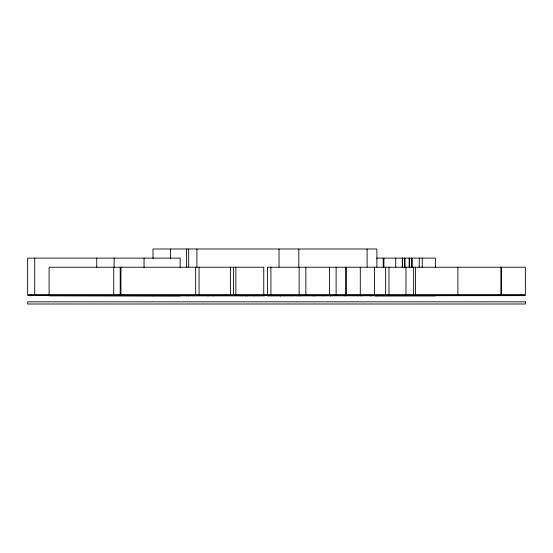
<?xml version="1.0" encoding="UTF-8"?>
<svg xmlns="http://www.w3.org/2000/svg" width="553" height="553" viewBox="0 0 553 553"><rect width="100%" height="100%" fill="white"/><g stroke="black" fill="none" stroke-linecap="round" stroke-linejoin="round"><path stroke-width="0.83" d="M376.621 258.113L435.377 258.113L435.377 267.438M501.516 267.223L501.516 294.562M500.866 267.223L500.866 294.562M457.884 267.223L457.884 294.562M435.377 295.862L375.045 295.862M422.236 258.113L422.236 267.438M419.292 258.113L419.209 267.438M415.524 267.223L415.524 294.562M413.63 267.223L413.63 294.562M411.992 258.113L411.992 267.438M411.847 258.113L411.847 267.438M409.351 258.113L409.351 267.438M409.227 258.113L409.227 267.438M405.978 267.223L405.978 294.562M404.907 258.113L404.907 267.438M404.727 258.113L404.727 267.438M402.453 258.113L402.453 267.438M402.294 258.113L402.294 267.438M395.741 258.113L395.741 267.438M388.973 267.223L388.973 294.562M385.635 267.223L385.635 294.562M383.201 258.113L383.201 267.438M376.89 267.051L376.89 249.002L152.987 249.002L152.987 258.458M376.89 295.862L376.89 295.433L152.987 295.433L152.987 295.862M374.54 267.223L374.54 294.562M371.27 295.433L371.194 295.862M370.524 295.433L370.524 295.862M367.116 249.002L367.116 267.051M361.697 295.433L361.697 295.862M360.909 295.433L360.909 295.862M360.293 267.223L360.293 294.562M358.109 295.433L358.109 295.862M357.197 295.433L357.197 295.862M353.726 295.433L353.726 295.862M346.475 267.223L346.475 294.562M345.673 295.433L345.673 295.862M345.452 267.223L345.452 294.562M345.086 295.433L345.086 295.862M336.12 267.223L336.12 294.562M332.263 295.433L332.263 295.862M330.376 295.433L330.376 295.862M330.113 295.433L330.113 295.862M329.588 267.223L329.588 294.562M323.802 295.433L323.802 295.862M322.281 295.433L322.281 295.862M315.687 295.433L315.687 295.862M314.187 295.433L314.187 295.862M312.867 295.433L312.867 295.862M305.857 267.223L305.857 294.562M300.514 295.433L300.514 295.862M299.844 295.433L299.844 295.862M299.138 267.223L299.138 294.562M298.827 249.002L298.827 267.051M298.302 295.433L298.302 295.862M296.864 295.433L296.864 295.862M291.991 295.433L291.991 295.862M289.82 295.433L289.82 295.862M287.125 295.433L287.125 295.862M284.913 295.433L284.913 295.862M283.654 295.433L283.654 295.862M280.793 295.433L280.793 295.862M280.654 295.433L280.654 295.862M280.088 295.433L280.088 295.862M279.03 249.002L279.03 267.051M276.839 295.433L276.839 295.862M273.313 295.433L273.313 295.862M271.585 295.433L271.585 295.862M270.915 267.223L270.915 294.562M268.806 295.433L268.806 295.862M267.424 294.562L267.424 267.223L525.35 267.223L525.35 294.562L27.65 294.562L27.65 258.113L180.133 258.113L180.133 267.438M267.424 295.862L525.35 295.606L27.65 295.516L180.133 295.862M264.604 295.433L264.624 295.862M264.12 295.433L264.12 295.862M263.753 294.562L263.753 267.223L49.086 267.223L49.086 294.562M263.753 295.862L49.086 295.862M257.85 295.433L257.85 295.862M254.892 295.433L254.892 295.862M253.184 295.433L253.184 295.862M247.488 295.433L247.488 295.862M246.41 295.433L246.41 295.862M245.56 295.433L245.56 295.862M242.518 295.433L242.518 295.862M240.306 295.433L240.306 295.862M235.841 267.223L235.841 294.562M233.47 267.223L233.47 294.562M230.38 267.223L230.38 294.562M213.665 295.433L213.665 295.862M207.866 295.433L207.866 295.862M199.066 267.223L199.066 294.562M196.909 249.002L196.909 267.051M195.679 267.223L195.679 294.562M193.868 295.433L193.868 295.862M188.677 249.002L188.677 267.051M188.677 295.433L188.677 295.862M186.423 249.002L186.423 267.051M186.423 295.433L186.423 295.862M170.601 249.002L170.601 258.458M144.043 258.113L144.043 267.438M120.955 267.223L120.955 294.562M120.208 267.223L120.208 294.562M114.139 258.113L114.139 267.438M113.745 267.223L113.745 294.562M96.754 258.113L96.754 267.438M34.742 258.113L34.742 294.562M525.35 301.834L27.65 301.834L27.65 303.998L525.35 303.998L525.35 301.834M383.768 267.438L383.768 258.113L383.692 267.438"/></g></svg>
